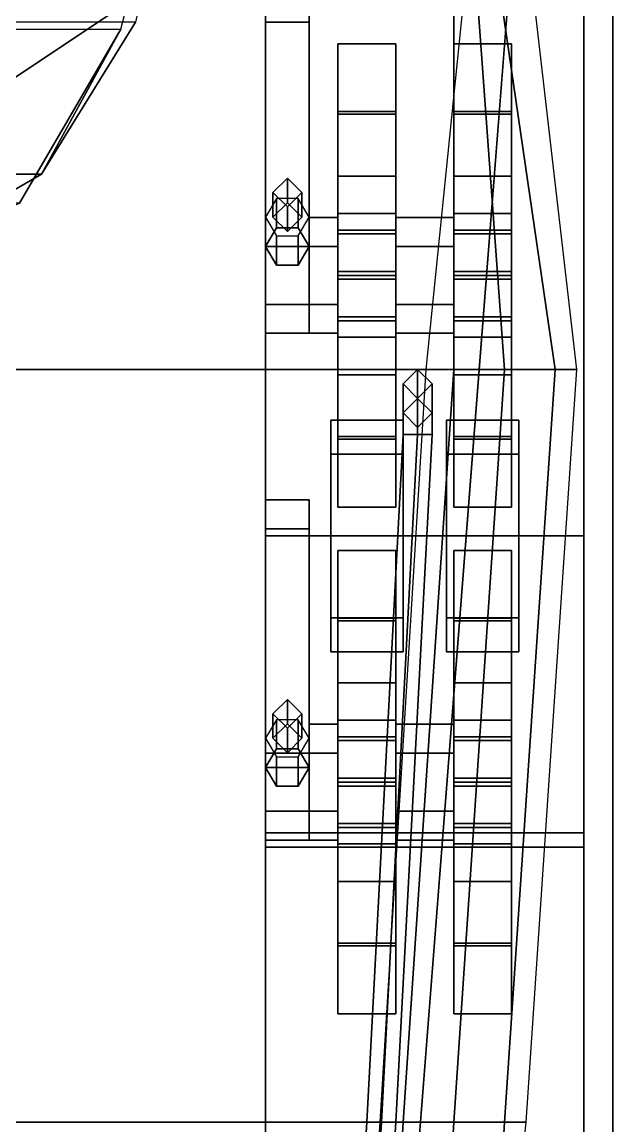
# Model space of a CAD drawing. Header units: millimetres. Extents: x -1.4 to 1.2, y -3.9 to 13.4.
# Drawn here: x 0.403 to 1.22, y -2.175 to -0.65 of the extents above; entities that cross this region are included whole.
import ezdxf

# ---------------------------------------------------------------- set-up
doc = ezdxf.new("R2010")
doc.units = ezdxf.units.MM
doc.header["$MEASUREMENT"] = 0
for name, color, linetype in [('crane_turret', 2, 'Continuous'), ('fenders', 6, 'Continuous'), ('torsions', 5, 'Continuous'), ('tracks', 3, 'Continuous'), ('turret', 2, 'Continuous'), ('wheels', 2, 'Continuous')]:
    doc.layers.add(name, color=color, linetype=linetype)

msp = doc.modelspace()

# ---------------------------------------------------------------- linework, layer by layer
for points in [[(-0.74, 2.76, 0.59), (-0.74, -2.51, 0.67), (0.74, -2.51, 0.67), (0.74, 2.76, 0.59)], [(-0.74, -2.51, 0.67), (-0.74, 2.76, 0.59), (0.74, 2.76, 0.59), (0.74, -2.51, 0.67)], [(0.74, -2.51, 0.67), (0.74, -2.38, 0.39), (0.74, 2.39, 0.39), (0.74, 2.76, 0.59)], [(0.74, -2.51, 0.67), (0.74, 2.76, 0.59), (0.74, 1.65, 1.35), (0.74, 0.34, 1.27)], [(0.74, 2.39, 0.39), (0.74, -2.38, 0.39), (-0.74, -2.38, 0.39), (-0.74, 2.39, 0.39)], [(0.74, -2.97, 0.96), (0.74, -2.51, 0.67), (0.74, 0.34, 1.27), (0.74, -2.86, 1.08)], [(-1, -0.17, 1.67), (-1, -1.13, 1.67), (1, -1.13, 1.67), (1, -0.17, 1.67)], [(1.0589, -0.17, 1.44), (0.9612, -1.13, 1.38), (1.0352, -1.13, 1.1827), (1.1102, -0.17, 1.2397)], [(1, -0.17, 1.67), (1.14, -1.13, 1.52), (1.17, -1.13, 1.38), (1.0589, -0.17, 1.44)], [(1, -0.17, 1.67), (1.07, -1.13, 1.59), (1.14, -1.13, 1.52), (1, -0.17, 1.67)], [(1, -0.17, 1.67), (1, -1.13, 1.67), (1.07, -1.13, 1.59), (1, -0.17, 1.67)], [(-1, -1.13, 1.67), (0, -1.13, 1.72), (0, -1.13, 1.72), (1, -1.13, 1.67)], [(0, -1.13, 1.72), (0, -2.17, 1.56), (0.93, -2.17, 1.44), (1, -1.13, 1.67)], [(0.9613, -1.13, 1.3797), (0.898, -2.17, 1.27), (0.9539, -2.17, 1.121), (1.0352, -1.13, 1.1827)], [(1, -1.13, 1.67), (0.93, -2.17, 1.44), (1, -2.17, 1.42), (1.07, -1.13, 1.59)], [(0.95, -1.13, 1.66), (0.93, -1.15, 1.66), (0.93, -1.19, 1.74), (0.95, -1.17, 1.76)], [(0.97, -1.15, 1.66), (0.95, -1.13, 1.66), (0.95, -1.17, 1.76), (0.97, -1.19, 1.74)], [(1.07, -1.13, 1.59), (1, -2.17, 1.42), (1.07, -2.17, 1.35), (1.14, -1.13, 1.52)], [(1.14, -1.13, 1.52), (1.07, -2.17, 1.35), (1.1, -2.17, 1.27), (1.17, -1.13, 1.38)], [(0.93, -1.15, 1.66), (0.95, -1.17, 1.66), (0.95, -1.21, 1.72), (0.93, -1.19, 1.74)], [(0.95, -1.17, 1.66), (0.97, -1.15, 1.66), (0.97, -1.19, 1.74), (0.95, -1.21, 1.72)], [(0.95, -1.17, 1.76), (0.93, -1.19, 1.74), (0.93, -1.22, 1.74), (0.95, -1.22, 1.76)], [(0.97, -1.19, 1.74), (0.95, -1.17, 1.76), (0.95, -1.22, 1.76), (0.97, -1.22, 1.74)], [(0.93, -1.19, 1.74), (0.95, -1.21, 1.72), (0.95, -1.22, 1.72), (0.93, -1.22, 1.74)], [(0.95, -1.21, 1.72), (0.97, -1.19, 1.74), (0.97, -1.22, 1.74), (0.95, -1.22, 1.72)], [(0.95, -1.22, 1.76), (0.93, -1.22, 1.74), (0.88, -2.17, 1.6), (0.9, -2.17, 1.62)], [(0.93, -1.22, 1.74), (0.95, -1.22, 1.72), (0.9, -2.17, 1.58), (0.88, -2.17, 1.6)], [(0.97, -1.22, 1.74), (0.95, -1.22, 1.76), (0.9, -2.17, 1.62), (0.92, -2.17, 1.6)], [(0.95, -1.22, 1.72), (0.97, -1.22, 1.74), (0.92, -2.17, 1.6), (0.9, -2.17, 1.58)], [(0, -2.17, 1.56), (0, -2.86, 1.37), (0.89, -2.86, 1.31), (0.93, -2.17, 1.44)], [(0.9, -2.17, 1.62), (0.88, -2.17, 1.6), (0.84, -2.79, 1.43), (0.86, -2.81, 1.44)], [(0.88, -2.17, 1.6), (0.9, -2.17, 1.58), (0.86, -2.77, 1.42), (0.84, -2.79, 1.43)], [(0.898, -2.17, 1.27), (0.8512, -2.86, 1.21), (0.9, -2.86, 1.08), (0.9539, -2.17, 1.121)], [(0.92, -2.17, 1.6), (0.9, -2.17, 1.62), (0.86, -2.81, 1.44), (0.88, -2.79, 1.43)], [(0.9, -2.17, 1.58), (0.92, -2.17, 1.6), (0.88, -2.79, 1.43), (0.86, -2.77, 1.42)], [(0.93, -2.17, 1.44), (0.89, -2.86, 1.31), (0.96, -2.86, 1.29), (1, -2.17, 1.42)], [(1, -2.17, 1.42), (0.96, -2.86, 1.29), (1.03, -2.86, 1.22), (1.07, -2.17, 1.35)], [(1.07, -2.17, 1.35), (1.03, -2.86, 1.22), (1.03, -2.86, 1.21), (1.1, -2.17, 1.27)]]:
    msp.add_3dface(points)
at = {"layer": 'crane_turret'}
for points in [[(0, -0.66, 1.67), (0.601, -0.411, 1.67), (0.601, -0.411, 1.77), (0, -0.66, 1.77)], [(0.3314, -0.6101, 2.34), (0.3827, -0.7339, 2.29), (0.7071, -0.5171, 2.29), (0.6124, -0.4224, 2.34)], [(0.3827, -0.7339, 1.86), (0.7071, -0.5171, 1.77), (0.7071, -0.5171, 2.29), (0.3827, -0.7339, 2.19)], [(0.3827, -0.7339, 1.77), (0.7071, -0.5171, 1.77), (0.7071, -0.5171, 1.77), (0.3827, -0.7339, 1.86)], [(0.3827, -0.7339, 2.19), (0.7071, -0.5171, 2.29), (0.7071, -0.5171, 2.29), (0.3827, -0.7339, 2.29)]]:
    msp.add_3dface(points, dxfattribs=at)
at = {"layer": 'fenders'}
for points in [[(1.15, 0.34, 1.27), (0.9, -2.86, 1.08), (1.22, -2.86, 1.08), (1.22, 0.34, 1.27)], [(1.22, 0.34, 1.27), (1.22, -2.86, 1.08), (1.22, -2.86, 1.05), (1.22, 0.34, 1.24)]]:
    msp.add_3dface(points, dxfattribs=at)
at = {"layer": 'torsions'}
for points in [[(0.8, -0.61, 0.41), (0.8, -0.65, 0.39), (0.74, -0.65, 0.39), (0.74, -0.61, 0.41)], [(0.74, -0.61, 0.46), (0.74, -0.65, 0.48), (0.8, -0.65, 0.48), (0.8, -0.61, 0.46)], [(0.8, -0.65, 0.48), (0.8, -0.65, 0.39), (0.8, -0.61, 0.41), (0.8, -0.61, 0.46)], [(0.74, -0.65, 0.48), (0.74, -1.04, 0.42), (0.8, -1.04, 0.42), (0.8, -0.65, 0.48)], [(0.74, -1.08, 0.35), (0.74, -1.08, 0.35), (0.74, -1.0571, 0.39), (0.74, -0.65, 0.39)], [(0.74, -0.96, 0.28), (0.74, -1.04, 0.28), (0.74, -1.08, 0.35), (0.74, -0.65, 0.39)], [(0.8, -0.65, 0.39), (0.8, -0.96, 0.28), (0.74, -0.96, 0.28), (0.74, -0.65, 0.39)], [(0.8, -1.04, 0.42), (0.8, -0.96, 0.28), (0.8, -0.65, 0.39), (0.8, -0.65, 0.48)], [(0.77, -0.8658, 0.4075), (0.75, -0.8856, 0.4049), (0.75, -0.9195, 0.6627), (0.77, -0.8997, 0.6653)], [(0.79, -0.8856, 0.4049), (0.77, -0.8658, 0.4075), (0.77, -0.8997, 0.6653), (0.79, -0.9195, 0.6627)], [(0.755, -0.8938, 0.666), (0.74, -0.9195, 0.6627), (0.74, -0.96, 0.97), (0.755, -0.9342, 0.9734)], [(0.75, -0.8856, 0.4049), (0.77, -0.9054, 0.4023), (0.77, -0.9394, 0.66), (0.75, -0.9195, 0.6627)], [(0.785, -0.8938, 0.666), (0.755, -0.8938, 0.666), (0.755, -0.9342, 0.9734), (0.785, -0.9342, 0.9734)], [(0.77, -0.9054, 0.4023), (0.79, -0.8856, 0.4049), (0.79, -0.9195, 0.6627), (0.77, -0.9394, 0.66)], [(0.8, -0.9195, 0.6627), (0.785, -0.8938, 0.666), (0.785, -0.9342, 0.9734), (0.8, -0.96, 0.97)], [(0.74, -0.9195, 0.6627), (0.755, -0.9453, 0.6593), (0.755, -0.9858, 0.9666), (0.74, -0.96, 0.97)], [(0.785, -0.9453, 0.6593), (0.8, -0.9195, 0.6627), (0.8, -0.96, 0.97), (0.785, -0.9858, 0.9666)], [(0.785, -0.9342, 0.9734), (0.755, -0.9342, 0.9734), (0.74, -0.96, 0.97), (0.8, -0.96, 0.97)], [(0.755, -0.9453, 0.6593), (0.785, -0.9453, 0.6593), (0.785, -0.9858, 0.9666), (0.755, -0.9858, 0.9666)], [(0.8, -0.96, 0.28), (0.8, -1.04, 0.28), (0.74, -1.04, 0.28), (0.74, -0.96, 0.28)], [(0.8, -0.96, 0.97), (0.74, -0.96, 0.97), (0.755, -0.9858, 0.9666), (0.785, -0.9858, 0.9666)], [(0.8, -1.08, 0.35), (0.8, -1.04, 0.28), (0.8, -0.96, 0.28), (0.8, -1.04, 0.42)], [(0.74, -1.04, 0.42), (0.74, -1.08, 0.35), (0.8, -1.08, 0.35), (0.8, -1.04, 0.42)], [(0.74, -1.08, 0.35), (0.74, -1.04, 0.28), (0.8, -1.04, 0.28), (0.8, -1.08, 0.35)], [(0.74, -1.31, 0.46), (0.74, -1.35, 0.48), (0.8, -1.35, 0.48), (0.8, -1.31, 0.46)], [(0.8, -1.31, 0.41), (0.8, -1.35, 0.39), (0.74, -1.35, 0.39), (0.74, -1.31, 0.41)], [(0.8, -1.31, 0.46), (0.8, -1.31, 0.41), (0.74, -1.31, 0.41), (0.74, -1.31, 0.46)], [(0.8, -1.35, 0.48), (0.8, -1.35, 0.39), (0.8, -1.31, 0.41), (0.8, -1.31, 0.46)], [(0.8, -1.35, 0.39), (0.8, -1.66, 0.28), (0.74, -1.66, 0.28), (0.74, -1.35, 0.39)], [(0.74, -1.35, 0.48), (0.74, -1.74, 0.42), (0.8, -1.74, 0.42), (0.8, -1.35, 0.48)], [(0.74, -1.66, 0.28), (0.74, -1.74, 0.28), (0.74, -1.78, 0.35), (0.74, -1.35, 0.39)], [(0.74, -1.78, 0.35), (0.74, -1.78, 0.35), (0.74, -1.7571, 0.39), (0.74, -1.35, 0.39)], [(0.8, -1.74, 0.42), (0.8, -1.66, 0.28), (0.8, -1.35, 0.39), (0.8, -1.35, 0.48)], [(0.77, -1.5858, 0.4075), (0.75, -1.6056, 0.4049), (0.75, -1.6395, 0.6627), (0.77, -1.6197, 0.6653)], [(0.79, -1.6056, 0.4049), (0.77, -1.5858, 0.4075), (0.77, -1.6197, 0.6653), (0.79, -1.6395, 0.6627)], [(0.755, -1.6138, 0.666), (0.74, -1.6395, 0.6627), (0.74, -1.68, 0.97), (0.755, -1.6542, 0.9734)], [(0.75, -1.6056, 0.4049), (0.77, -1.6254, 0.4023), (0.77, -1.6594, 0.66), (0.75, -1.6395, 0.6627)], [(0.785, -1.6138, 0.666), (0.755, -1.6138, 0.666), (0.755, -1.6542, 0.9734), (0.785, -1.6542, 0.9734)], [(0.77, -1.6254, 0.4023), (0.79, -1.6056, 0.4049), (0.79, -1.6395, 0.6627), (0.77, -1.6594, 0.66)], [(0.8, -1.6395, 0.6627), (0.785, -1.6138, 0.666), (0.785, -1.6542, 0.9734), (0.8, -1.68, 0.97)], [(0.74, -1.6395, 0.6627), (0.755, -1.6653, 0.6593), (0.755, -1.7058, 0.9666), (0.74, -1.68, 0.97)], [(0.785, -1.6653, 0.6593), (0.8, -1.6395, 0.6627), (0.8, -1.68, 0.97), (0.785, -1.7058, 0.9666)], [(0.785, -1.6542, 0.9734), (0.755, -1.6542, 0.9734), (0.74, -1.68, 0.97), (0.8, -1.68, 0.97)], [(0.8, -1.66, 0.28), (0.8, -1.74, 0.28), (0.74, -1.74, 0.28), (0.74, -1.66, 0.28)], [(0.8, -1.78, 0.35), (0.8, -1.74, 0.28), (0.8, -1.66, 0.28), (0.8, -1.74, 0.42)], [(0.755, -1.6653, 0.6593), (0.785, -1.6653, 0.6593), (0.785, -1.7058, 0.9666), (0.755, -1.7058, 0.9666)], [(0.8, -1.68, 0.97), (0.74, -1.68, 0.97), (0.755, -1.7058, 0.9666), (0.785, -1.7058, 0.9666)], [(0.74, -1.74, 0.42), (0.74, -1.78, 0.35), (0.8, -1.78, 0.35), (0.8, -1.74, 0.42)], [(0.74, -1.78, 0.35), (0.74, -1.74, 0.28), (0.8, -1.74, 0.28), (0.8, -1.78, 0.35)]]:
    msp.add_3dface(points, dxfattribs=at)
at = {"layer": 'tracks'}
for points in [[(0.74, 1.77, -0.01), (0.74, -1.79, -0.01), (0.74, -1.77, 0.03), (0.74, 1.76, 0.03)], [(1.18, 1.77, -0.01), (1.18, -1.79, -0.01), (0.74, -1.79, -0.01), (0.74, 1.77, -0.01)], [(1.18, -1.77, 0.03), (1.18, -1.79, -0.01), (1.18, 1.77, -0.01), (1.18, 1.76, 0.03)], [(0.74, 1.76, 0.03), (0.74, -1.77, 0.03), (1.18, -1.77, 0.03), (1.18, 1.76, 0.03)], [(0.74, -1.36, 1.11), (0.74, 0.04, 1.18), (0.74, 0.04, 1.14), (0.74, -1.36, 1.07)], [(1.18, -1.36, 1.11), (1.18, 0.04, 1.18), (0.74, 0.04, 1.18), (0.74, -1.36, 1.11)], [(0.74, -1.36, 1.07), (0.74, 0.04, 1.14), (1.18, 0.04, 1.14), (1.18, -1.36, 1.07)], [(1.18, 0.04, 1.14), (1.18, 0.04, 1.18), (1.18, -1.36, 1.11), (1.18, -1.36, 1.07)], [(0.74, -2.57, 0.96), (0.74, -1.36, 1.07), (1.18, -1.36, 1.07), (1.18, -2.57, 0.96)], [(0.74, -2.58, 1), (0.74, -1.36, 1.11), (0.74, -1.36, 1.07), (0.74, -2.57, 0.96)], [(1.18, -2.58, 1), (1.18, -1.36, 1.11), (0.74, -1.36, 1.11), (0.74, -2.58, 1)], [(1.18, -1.36, 1.07), (1.18, -1.36, 1.11), (1.18, -2.58, 1), (1.18, -2.57, 0.96)], [(0.74, -1.77, 0.03), (0.74, -2.67, 0.34), (1.18, -2.67, 0.34), (1.18, -1.77, 0.03)], [(0.74, -1.79, -0.01), (0.74, -2.67, 0.3), (0.74, -2.67, 0.34), (0.74, -1.77, 0.03)], [(1.18, -2.67, 0.34), (1.18, -2.67, 0.3), (1.18, -1.79, -0.01), (1.18, -1.77, 0.03)], [(1.18, -1.79, -0.01), (1.18, -2.67, 0.3), (0.74, -2.67, 0.3), (0.74, -1.79, -0.01)]]:
    msp.add_3dface(points, dxfattribs=at)
at = {"layer": 'turret'}
for points in [[(0.43, -0.86, 2.24), (0.54, -0.66, 1.72), (0.663, -0.19, 1.72), (0.56, -0.65, 2.33)], [(0, -0.66, 1.67), (0.425, -0.5461, 1.67), (0.425, -0.5461, 1.72), (0, -0.66, 1.72)], [(-0.56, -0.65, 2.33), (-0.43, -0.86, 2.24), (0.43, -0.86, 2.24), (0.56, -0.65, 2.33)], [(-0.4, -0.9, 1.75), (-0.54, -0.66, 1.72), (0.54, -0.66, 1.72), (0.4, -0.9, 1.75)], [(0.4, -0.9, 1.75), (0.54, -0.66, 1.72), (0.43, -0.86, 2.24), (0.24, -0.97, 2.06)], [(-0.43, -0.86, 2.24), (-0.24, -0.97, 2.06), (0.24, -0.97, 2.06), (0.43, -0.86, 2.24)]]:
    msp.add_3dface(points, dxfattribs=at)
at = {"layer": 'wheels'}
for points in [[(0.84, -0.7737, 0.1237), (0.84, -0.68, 0.35), (0.92, -0.68, 0.35), (0.92, -0.7737, 0.1237)], [(0.84, -0.8627, 0.1722), (0.84, -0.7773, 0.32), (0.84, -0.68, 0.35), (0.84, -0.7737, 0.1237)], [(0.84, -0.68, 0.35), (0.84, -0.7737, 0.5763), (0.92, -0.7737, 0.5763), (0.92, -0.68, 0.35)], [(0.84, -0.7773, 0.38), (0.84, -0.8627, 0.5278), (0.84, -0.7737, 0.5763), (0.84, -0.68, 0.35)], [(0.84, -0.7773, 0.32), (0.84, -0.7773, 0.38), (0.84, -0.68, 0.35)], [(0.92, -0.7773, 0.32), (0.92, -0.8627, 0.1722), (0.92, -0.7737, 0.1237), (0.92, -0.68, 0.35)], [(0.92, -0.7773, 0.38), (0.92, -0.7773, 0.32), (0.92, -0.68, 0.35), (0.92, -0.7737, 0.5763)], [(1, -0.8627, 0.1722), (1, -0.7773, 0.32), (1, -0.68, 0.35), (1, -0.7737, 0.1237)], [(1.08, -0.68, 0.35), (1.08, -0.7737, 0.1237), (1, -0.7737, 0.1237), (1, -0.68, 0.35)], [(1, -0.7773, 0.38), (1, -0.8627, 0.5278), (1, -0.7737, 0.5763), (1, -0.68, 0.35)], [(1.08, -0.7737, 0.5763), (1.08, -0.68, 0.35), (1, -0.68, 0.35), (1, -0.7737, 0.5763)], [(1, -0.7773, 0.32), (1, -0.7773, 0.38), (1, -0.68, 0.35)], [(1.08, -0.7773, 0.32), (1.08, -0.8627, 0.1722), (1.08, -0.7737, 0.1237), (1.08, -0.68, 0.35)], [(1.08, -0.7773, 0.38), (1.08, -0.7773, 0.32), (1.08, -0.68, 0.35), (1.08, -0.7737, 0.5763)], [(0.84, -0.9146, 0.1422), (0.84, -0.8627, 0.1722), (0.84, -0.7737, 0.1237), (0.84, -1, 0.03)], [(0.84, -1, 0.03), (0.84, -0.7737, 0.1237), (0.92, -0.7737, 0.1237), (0.92, -1, 0.03)], [(0.84, -0.7737, 0.5763), (0.84, -1, 0.67), (0.92, -1, 0.67), (0.92, -0.7737, 0.5763)], [(0.84, -0.8627, 0.5278), (0.84, -0.9146, 0.5578), (0.84, -1, 0.67), (0.84, -0.7737, 0.5763)], [(0.84, -0.8627, 0.5278), (0.84, -0.7773, 0.38), (0.92, -0.7773, 0.38), (0.92, -0.8627, 0.5278)], [(0.84, -0.7773, 0.32), (0.84, -0.8627, 0.1722), (0.92, -0.8627, 0.1722), (0.92, -0.7773, 0.32)], [(0.84, -0.9373, 0.38), (0.84, -0.7773, 0.38), (0.92, -0.7773, 0.38), (0.92, -0.9373, 0.38)], [(0.84, -0.7773, 0.32), (0.84, -0.9373, 0.32), (0.92, -0.9373, 0.32), (0.92, -0.7773, 0.32)], [(0.84, -0.7773, 0.38), (0.84, -0.9373, 0.38), (0.84, -0.9373, 0.32), (0.84, -0.7773, 0.32)], [(0.92, -0.8627, 0.1722), (0.92, -0.9146, 0.1422), (0.92, -1, 0.03), (0.92, -0.7737, 0.1237)], [(0.92, -0.8627, 0.5278), (0.92, -0.7773, 0.38), (0.92, -0.7737, 0.5763)], [(0.92, -0.9146, 0.5578), (0.92, -0.8627, 0.5278), (0.92, -0.7737, 0.5763), (0.92, -1, 0.67)], [(0.92, -0.9373, 0.38), (0.92, -0.7773, 0.38), (0.92, -0.7773, 0.32), (0.92, -0.9373, 0.32)], [(1, -0.9146, 0.1422), (1, -0.8627, 0.1722), (1, -0.7737, 0.1237), (1, -1, 0.03)], [(1.08, -0.7737, 0.1237), (1.08, -1, 0.03), (1, -1, 0.03), (1, -0.7737, 0.1237)], [(1, -0.8627, 0.5278), (1, -0.9146, 0.5578), (1, -1, 0.67), (1, -0.7737, 0.5763)], [(1.08, -1, 0.67), (1.08, -0.7737, 0.5763), (1, -0.7737, 0.5763), (1, -1, 0.67)], [(1.08, -0.7773, 0.38), (1.08, -0.8627, 0.5278), (1, -0.8627, 0.5278), (1, -0.7773, 0.38)], [(1.08, -0.8627, 0.1722), (1.08, -0.7773, 0.32), (1, -0.7773, 0.32), (1, -0.8627, 0.1722)], [(1, -0.9373, 0.32), (1, -0.7773, 0.32), (1, -0.7773, 0.38), (1, -0.9373, 0.38)], [(1.08, -0.9373, 0.32), (1.08, -0.7773, 0.32), (1, -0.7773, 0.32), (1, -0.9373, 0.32)], [(1.08, -0.7773, 0.38), (1.08, -0.9373, 0.38), (1, -0.9373, 0.38), (1, -0.7773, 0.38)], [(1.08, -0.8627, 0.1722), (1.08, -0.9146, 0.1422), (1.08, -1, 0.03), (1.08, -0.7737, 0.1237)], [(1.08, -0.8627, 0.5278), (1.08, -0.7773, 0.38), (1.08, -0.7737, 0.5763)], [(1.08, -0.9146, 0.5578), (1.08, -0.8627, 0.5278), (1.08, -0.7737, 0.5763), (1.08, -1, 0.67)], [(1.08, -0.7773, 0.32), (1.08, -0.9373, 0.32), (1.08, -0.9373, 0.38), (1.08, -0.7773, 0.38)], [(0.84, -0.8627, 0.1722), (0.84, -0.9427, 0.3107), (0.84, -0.9946, 0.2807), (0.84, -0.9146, 0.1422)], [(0.84, -0.9146, 0.5578), (0.84, -0.9946, 0.4193), (0.84, -0.9427, 0.3893), (0.84, -0.8627, 0.5278)], [(0.84, -0.8627, 0.5278), (0.84, -0.9427, 0.3893), (0.92, -0.9427, 0.3893), (0.92, -0.8627, 0.5278)], [(0.84, -0.9427, 0.3107), (0.84, -0.8627, 0.1722), (0.92, -0.8627, 0.1722), (0.92, -0.9427, 0.3107)], [(0.92, -0.9427, 0.3107), (0.92, -0.8627, 0.1722), (0.92, -0.9146, 0.1422), (0.92, -0.9946, 0.2807)], [(0.92, -0.9946, 0.4193), (0.92, -0.9146, 0.5578), (0.92, -0.8627, 0.5278), (0.92, -0.9427, 0.3893)], [(1, -0.9946, 0.2807), (1, -0.9146, 0.1422), (1, -0.8627, 0.1722), (1, -0.9427, 0.3107)], [(1.08, -0.9427, 0.3893), (1.08, -0.8627, 0.5278), (1, -0.8627, 0.5278), (1, -0.9427, 0.3893)], [(1, -0.9427, 0.3893), (1, -0.8627, 0.5278), (1, -0.9146, 0.5578), (1, -0.9946, 0.4193)], [(1.08, -0.8627, 0.1722), (1.08, -0.9427, 0.3107), (1, -0.9427, 0.3107), (1, -0.8627, 0.1722)], [(1.08, -0.9146, 0.1422), (1.08, -0.9946, 0.2807), (1.08, -0.9427, 0.3107), (1.08, -0.8627, 0.1722)], [(1.08, -0.8627, 0.5278), (1.08, -0.9427, 0.3893), (1.08, -0.9946, 0.4193), (1.08, -0.9146, 0.5578)], [(0.84, -0.9146, 0.1422), (0.84, -0.9946, 0.2807), (0.92, -0.9946, 0.2807), (0.92, -0.9146, 0.1422)], [(0.84, -0.9146, 0.1422), (0.84, -1.0854, 0.1422), (0.92, -1.0854, 0.1422), (0.92, -0.9146, 0.1422)], [(0.84, -1.0854, 0.1422), (0.84, -0.9146, 0.1422), (0.84, -0.9146, 0.1422), (0.84, -1, 0.03)], [(0.84, -0.9946, 0.4193), (0.84, -0.9146, 0.5578), (0.92, -0.9146, 0.5578), (0.92, -0.9946, 0.4193)], [(0.84, -1.0854, 0.5578), (0.84, -0.9146, 0.5578), (0.92, -0.9146, 0.5578), (0.92, -1.0854, 0.5578)], [(0.84, -0.9146, 0.5578), (0.84, -1.0854, 0.5578), (0.84, -1, 0.67)], [(0.92, -0.9146, 0.1422), (0.92, -1.0854, 0.1422), (0.92, -1.0854, 0.1422), (0.92, -1, 0.03)], [(0.92, -1.0854, 0.5578), (0.92, -0.9146, 0.5578), (0.92, -1, 0.67)], [(1.08, -0.9946, 0.2807), (1.08, -0.9146, 0.1422), (1, -0.9146, 0.1422), (1, -0.9946, 0.2807)], [(1, -1.0854, 0.1422), (1, -0.9146, 0.1422), (1, -0.9146, 0.1422), (1, -1, 0.03)], [(1.08, -1.0854, 0.1422), (1.08, -0.9146, 0.1422), (1, -0.9146, 0.1422), (1, -1.0854, 0.1422)], [(1.08, -0.9146, 0.5578), (1.08, -0.9946, 0.4193), (1, -0.9946, 0.4193), (1, -0.9146, 0.5578)], [(1, -0.9146, 0.5578), (1, -1.0854, 0.5578), (1, -1, 0.67)], [(1.08, -0.9146, 0.5578), (1.08, -1.0854, 0.5578), (1, -1.0854, 0.5578), (1, -0.9146, 0.5578)], [(1.08, -0.9146, 0.1422), (1.08, -1.0854, 0.1422), (1.08, -1.0854, 0.1422), (1.08, -1, 0.03)], [(1.08, -1.0854, 0.5578), (1.08, -0.9146, 0.5578), (1.08, -1, 0.67)], [(0.84, -0.96, 0.4193), (0.84, -0.92, 0.35), (0.8, -0.92, 0.35), (0.8, -0.96, 0.4193)], [(0.84, -0.92, 0.35), (0.84, -0.96, 0.2807), (0.8, -0.96, 0.2807), (0.8, -0.92, 0.35)], [(1, -0.92, 0.35), (1, -0.96, 0.2807), (0.92, -0.96, 0.2807), (0.92, -0.92, 0.35)], [(1, -0.96, 0.4193), (1, -0.92, 0.35), (0.92, -0.92, 0.35), (0.92, -0.96, 0.4193)], [(0.84, -0.9373, 0.32), (0.84, -0.9427, 0.3107), (0.92, -0.9427, 0.3107), (0.92, -0.9373, 0.32)], [(0.84, -0.9427, 0.3893), (0.84, -0.9373, 0.38), (0.92, -0.9373, 0.38), (0.92, -0.9427, 0.3893)], [(0.84, -1.0627, 0.32), (0.84, -1.0573, 0.3107), (0.84, -0.9373, 0.38), (0.84, -0.9427, 0.3893)], [(0.84, -1.0573, 0.3107), (0.84, -1.0054, 0.2807), (0.84, -0.9373, 0.32), (0.84, -0.9373, 0.38)], [(0.84, -1.0054, 0.2807), (0.84, -0.9946, 0.2807), (0.84, -0.9427, 0.3107), (0.84, -0.9373, 0.32)], [(0.84, -1.0627, 0.38), (0.84, -1.0627, 0.32), (0.84, -0.9427, 0.3893), (0.84, -0.9946, 0.4193)], [(1.08, -0.9427, 0.3107), (1.08, -0.9373, 0.32), (1, -0.9373, 0.32), (1, -0.9427, 0.3107)], [(1.08, -0.9373, 0.38), (1.08, -0.9427, 0.3893), (1, -0.9427, 0.3893), (1, -0.9373, 0.38)], [(1.08, -0.9373, 0.32), (1.08, -0.9427, 0.3107), (1.08, -1.0627, 0.38), (1.08, -1.0573, 0.3893)], [(1.08, -0.9373, 0.38), (1.08, -0.9373, 0.32), (1.08, -1.0573, 0.3893), (1.08, -1.0054, 0.4193)], [(1.08, -0.9427, 0.3893), (1.08, -0.9373, 0.38), (1.08, -1.0054, 0.4193), (1.08, -0.9946, 0.4193)], [(1.08, -0.9427, 0.3107), (1.08, -0.9946, 0.2807), (1.08, -1.0627, 0.32), (1.08, -1.0627, 0.38)], [(0.84, -1.04, 0.4193), (0.84, -0.96, 0.4193), (0.8, -0.96, 0.4193), (0.8, -1.04, 0.4193)], [(0.84, -0.96, 0.2807), (0.84, -1.04, 0.2807), (0.8, -1.04, 0.2807), (0.8, -0.96, 0.2807)], [(1, -0.96, 0.2807), (1, -1.04, 0.2807), (0.92, -1.04, 0.2807), (0.92, -0.96, 0.2807)], [(1, -1.04, 0.4193), (1, -0.96, 0.4193), (0.92, -0.96, 0.4193), (0.92, -1.04, 0.4193)], [(0.84, -0.9946, 0.2807), (0.84, -1.0054, 0.2807), (0.92, -1.0054, 0.2807), (0.92, -0.9946, 0.2807)], [(0.84, -1.0054, 0.4193), (0.84, -0.9946, 0.4193), (0.92, -0.9946, 0.4193), (0.92, -1.0054, 0.4193)], [(0.84, -1.0573, 0.3893), (0.84, -1.0627, 0.38), (0.84, -0.9946, 0.4193), (0.84, -1.0054, 0.4193)], [(0.84, -1.1373, 0.1722), (0.84, -1.0854, 0.1422), (0.84, -1, 0.03), (0.84, -1.2263, 0.1237)], [(0.84, -1.2263, 0.1237), (0.84, -1, 0.03), (0.92, -1, 0.03), (0.92, -1.2263, 0.1237)], [(0.84, -1, 0.67), (0.84, -1.2263, 0.5763), (0.92, -1.2263, 0.5763), (0.92, -1, 0.67)], [(0.84, -1.0854, 0.5578), (0.84, -1.1373, 0.5278), (0.84, -1.2263, 0.5763), (0.84, -1, 0.67)], [(0.84, -1.0854, 0.1422), (0.84, -1.0054, 0.2807), (0.84, -1.0573, 0.3107), (0.84, -1.1373, 0.1722)], [(0.84, -1.0054, 0.2807), (0.84, -1.0854, 0.1422), (0.92, -1.0854, 0.1422), (0.92, -1.0054, 0.2807)], [(0.84, -1.1373, 0.5278), (0.84, -1.0573, 0.3893), (0.84, -1.0054, 0.4193), (0.84, -1.0854, 0.5578)], [(0.84, -1.0854, 0.5578), (0.84, -1.0054, 0.4193), (0.92, -1.0054, 0.4193), (0.92, -1.0854, 0.5578)], [(0.92, -1.0854, 0.1422), (0.92, -1.1373, 0.1722), (0.92, -1.2263, 0.1237), (0.92, -1, 0.03)], [(0.92, -1.1373, 0.5278), (0.92, -1.0854, 0.5578), (0.92, -1, 0.67), (0.92, -1.2263, 0.5763)], [(0.92, -1.0054, 0.2807), (0.92, -1.0854, 0.1422), (0.92, -1.1373, 0.1722), (0.92, -1.0573, 0.3107)], [(0.92, -1.0573, 0.3893), (0.92, -1.1373, 0.5278), (0.92, -1.0854, 0.5578), (0.92, -1.0054, 0.4193)], [(1.08, -0.9946, 0.4193), (1.08, -1.0054, 0.4193), (1, -1.0054, 0.4193), (1, -0.9946, 0.4193)], [(1.08, -1.0054, 0.2807), (1.08, -0.9946, 0.2807), (1, -0.9946, 0.2807), (1, -1.0054, 0.2807)], [(1, -1.1373, 0.1722), (1, -1.0854, 0.1422), (1, -1, 0.03), (1, -1.2263, 0.1237)], [(1.08, -1, 0.03), (1.08, -1.2263, 0.1237), (1, -1.2263, 0.1237), (1, -1, 0.03)], [(1, -1.0854, 0.5578), (1, -1.1373, 0.5278), (1, -1.2263, 0.5763), (1, -1, 0.67)], [(1.08, -1.2263, 0.5763), (1.08, -1, 0.67), (1, -1, 0.67), (1, -1.2263, 0.5763)], [(1.08, -1.0854, 0.1422), (1.08, -1.0054, 0.2807), (1, -1.0054, 0.2807), (1, -1.0854, 0.1422)], [(1, -1.0573, 0.3107), (1, -1.1373, 0.1722), (1, -1.0854, 0.1422), (1, -1.0054, 0.2807)], [(1.08, -1.0054, 0.4193), (1.08, -1.0854, 0.5578), (1, -1.0854, 0.5578), (1, -1.0054, 0.4193)], [(1, -1.0054, 0.4193), (1, -1.0854, 0.5578), (1, -1.1373, 0.5278), (1, -1.0573, 0.3893)], [(1.08, -0.9946, 0.2807), (1.08, -1.0054, 0.2807), (1.08, -1.0573, 0.3107), (1.08, -1.0627, 0.32)], [(1.08, -1.0854, 0.1422), (1.08, -1.1373, 0.1722), (1.08, -1.2263, 0.1237), (1.08, -1, 0.03)], [(1.08, -1.1373, 0.5278), (1.08, -1.0854, 0.5578), (1.08, -1, 0.67), (1.08, -1.2263, 0.5763)], [(1.08, -1.1373, 0.1722), (1.08, -1.0573, 0.3107), (1.08, -1.0054, 0.2807), (1.08, -1.0854, 0.1422)], [(1.08, -1.0854, 0.5578), (1.08, -1.0054, 0.4193), (1.08, -1.0573, 0.3893), (1.08, -1.1373, 0.5278)], [(0.84, -1.08, 0.35), (0.84, -1.04, 0.4193), (0.8, -1.04, 0.4193), (0.8, -1.08, 0.35)], [(0.84, -1.04, 0.2807), (0.84, -1.08, 0.35), (0.8, -1.08, 0.35), (0.8, -1.04, 0.2807)], [(1, -1.04, 0.2807), (1, -1.08, 0.35), (0.92, -1.08, 0.35), (0.92, -1.04, 0.2807)], [(1, -1.08, 0.35), (1, -1.04, 0.4193), (0.92, -1.04, 0.4193), (0.92, -1.08, 0.35)], [(0.84, -1.0573, 0.3893), (0.84, -1.1373, 0.5278), (0.92, -1.1373, 0.5278), (0.92, -1.0573, 0.3893)], [(0.84, -1.1373, 0.1722), (0.84, -1.0573, 0.3107), (0.92, -1.0573, 0.3107), (0.92, -1.1373, 0.1722)], [(0.84, -1.0627, 0.38), (0.84, -1.0573, 0.3893), (0.92, -1.0573, 0.3893), (0.92, -1.0627, 0.38)], [(0.84, -1.0573, 0.3107), (0.84, -1.0627, 0.32), (0.92, -1.0627, 0.32), (0.92, -1.0573, 0.3107)], [(0.84, -1.2227, 0.38), (0.84, -1.0627, 0.38), (0.92, -1.0627, 0.38), (0.92, -1.2227, 0.38)], [(0.84, -1.0627, 0.32), (0.84, -1.2227, 0.32), (0.92, -1.2227, 0.32), (0.92, -1.0627, 0.32)], [(0.84, -1.2227, 0.32), (0.84, -1.0627, 0.32), (0.84, -1.0627, 0.38), (0.84, -1.2227, 0.38)], [(0.92, -1.0627, 0.32), (0.92, -1.2227, 0.32), (0.92, -1.2227, 0.38), (0.92, -1.0627, 0.38)], [(1.08, -1.1373, 0.5278), (1.08, -1.0573, 0.3893), (1, -1.0573, 0.3893), (1, -1.1373, 0.5278)], [(1.08, -1.0573, 0.3107), (1.08, -1.1373, 0.1722), (1, -1.1373, 0.1722), (1, -1.0573, 0.3107)], [(1.08, -1.0573, 0.3893), (1.08, -1.0627, 0.38), (1, -1.0627, 0.38), (1, -1.0573, 0.3893)], [(1.08, -1.0627, 0.32), (1.08, -1.0573, 0.3107), (1, -1.0573, 0.3107), (1, -1.0627, 0.32)], [(1.08, -1.2227, 0.32), (1.08, -1.0627, 0.32), (1, -1.0627, 0.32), (1, -1.2227, 0.32)], [(1.08, -1.0627, 0.38), (1.08, -1.2227, 0.38), (1, -1.2227, 0.38), (1, -1.0627, 0.38)], [(1, -1.0627, 0.38), (1, -1.2227, 0.38), (1, -1.2227, 0.32), (1, -1.0627, 0.32)], [(1.08, -1.2227, 0.38), (1.08, -1.0627, 0.38), (1.08, -1.0627, 0.32), (1.08, -1.2227, 0.32)], [(0.84, -1.2227, 0.32), (0.84, -1.1373, 0.1722), (0.84, -1.2263, 0.1237), (0.84, -1.32, 0.35)], [(0.84, -1.2227, 0.38), (0.84, -1.1373, 0.5278), (0.92, -1.1373, 0.5278), (0.92, -1.2227, 0.38)], [(0.84, -1.1373, 0.5278), (0.84, -1.2227, 0.38), (0.84, -1.2263, 0.5763)], [(0.84, -1.1373, 0.1722), (0.84, -1.2227, 0.32), (0.92, -1.2227, 0.32), (0.92, -1.1373, 0.1722)], [(0.92, -1.1373, 0.1722), (0.92, -1.2227, 0.32), (0.92, -1.32, 0.35), (0.92, -1.2263, 0.1237)], [(0.92, -1.2227, 0.38), (0.92, -1.1373, 0.5278), (0.92, -1.2263, 0.5763), (0.92, -1.32, 0.35)], [(1, -1.2227, 0.32), (1, -1.1373, 0.1722), (1, -1.2263, 0.1237), (1, -1.32, 0.35)], [(1, -1.1373, 0.5278), (1, -1.2227, 0.38), (1, -1.2263, 0.5763)], [(1.08, -1.1373, 0.5278), (1.08, -1.2227, 0.38), (1, -1.2227, 0.38), (1, -1.1373, 0.5278)], [(1.08, -1.2227, 0.32), (1.08, -1.1373, 0.1722), (1, -1.1373, 0.1722), (1, -1.2227, 0.32)], [(1.08, -1.1373, 0.1722), (1.08, -1.2227, 0.32), (1.08, -1.32, 0.35), (1.08, -1.2263, 0.1237)], [(1.08, -1.2227, 0.38), (1.08, -1.1373, 0.5278), (1.08, -1.2263, 0.5763), (1.08, -1.32, 0.35)], [(0.83, -1.2, 0.91), (0.83, -1.2469, 1.0231), (0.93, -1.2469, 1.0231), (0.93, -1.2, 0.91)], [(0.83, -1.2469, 0.7969), (0.83, -1.2, 0.91), (0.93, -1.2, 0.91), (0.93, -1.2469, 0.7969)], [(0.93, -1.4731, 0.7969), (0.93, -1.2, 0.91), (0.93, -1.2469, 1.0231), (0.93, -1.52, 0.91)], [(0.93, -1.36, 0.75), (0.93, -1.2469, 0.7969), (0.93, -1.2, 0.91), (0.93, -1.4731, 0.7969)], [(0.99, -1.2, 0.91), (0.99, -1.2469, 1.0231), (1.09, -1.2469, 1.0231), (1.09, -1.2, 0.91)], [(0.99, -1.2469, 0.7969), (0.99, -1.2, 0.91), (1.09, -1.2, 0.91), (1.09, -1.2469, 0.7969)], [(1.09, -1.4731, 0.7969), (1.09, -1.2, 0.91), (1.09, -1.2469, 1.0231), (1.09, -1.52, 0.91)], [(1.09, -1.36, 0.75), (1.09, -1.2469, 0.7969), (1.09, -1.2, 0.91), (1.09, -1.4731, 0.7969)], [(0.84, -1.2227, 0.38), (0.84, -1.2227, 0.32), (0.84, -1.32, 0.35), (0.84, -1.2263, 0.5763)], [(0.84, -1.32, 0.35), (0.84, -1.2263, 0.1237), (0.92, -1.2263, 0.1237), (0.92, -1.32, 0.35)], [(0.84, -1.2263, 0.5763), (0.84, -1.32, 0.35), (0.92, -1.32, 0.35), (0.92, -1.2263, 0.5763)], [(0.92, -1.2227, 0.32), (0.92, -1.2227, 0.38), (0.92, -1.32, 0.35)], [(1, -1.2227, 0.38), (1, -1.2227, 0.32), (1, -1.32, 0.35), (1, -1.2263, 0.5763)], [(1.08, -1.2263, 0.1237), (1.08, -1.32, 0.35), (1, -1.32, 0.35), (1, -1.2263, 0.1237)], [(1.08, -1.32, 0.35), (1.08, -1.2263, 0.5763), (1, -1.2263, 0.5763), (1, -1.32, 0.35)], [(1.08, -1.2227, 0.32), (1.08, -1.2227, 0.38), (1.08, -1.32, 0.35)], [(0.83, -1.36, 0.75), (0.83, -1.2469, 0.7969), (0.93, -1.2469, 0.7969), (0.93, -1.36, 0.75)], [(0.83, -1.2469, 1.0231), (0.83, -1.36, 1.07), (0.93, -1.36, 1.07), (0.93, -1.2469, 1.0231)], [(0.93, -1.52, 0.91), (0.93, -1.2469, 1.0231), (0.93, -1.36, 1.07), (0.93, -1.4731, 1.0231)], [(0.99, -1.36, 0.75), (0.99, -1.2469, 0.7969), (1.09, -1.2469, 0.7969), (1.09, -1.36, 0.75)], [(0.99, -1.2469, 1.0231), (0.99, -1.36, 1.07), (1.09, -1.36, 1.07), (1.09, -1.2469, 1.0231)], [(1.09, -1.52, 0.91), (1.09, -1.2469, 1.0231), (1.09, -1.36, 1.07), (1.09, -1.4731, 1.0231)], [(0.83, -1.4731, 0.7969), (0.83, -1.36, 0.75), (0.93, -1.36, 0.75), (0.93, -1.4731, 0.7969)], [(0.83, -1.36, 1.07), (0.83, -1.4731, 1.0231), (0.93, -1.4731, 1.0231), (0.93, -1.36, 1.07)], [(0.99, -1.4731, 0.7969), (0.99, -1.36, 0.75), (1.09, -1.36, 0.75), (1.09, -1.4731, 0.7969)], [(0.99, -1.36, 1.07), (0.99, -1.4731, 1.0231), (1.09, -1.4731, 1.0231), (1.09, -1.36, 1.07)], [(0.84, -1.4737, 0.1237), (0.84, -1.38, 0.35), (0.92, -1.38, 0.35), (0.92, -1.4737, 0.1237)], [(0.84, -1.5627, 0.1722), (0.84, -1.4773, 0.32), (0.84, -1.38, 0.35), (0.84, -1.4737, 0.1237)], [(0.84, -1.38, 0.35), (0.84, -1.4737, 0.5763), (0.92, -1.4737, 0.5763), (0.92, -1.38, 0.35)], [(0.84, -1.4773, 0.38), (0.84, -1.5627, 0.5278), (0.84, -1.4737, 0.5763), (0.84, -1.38, 0.35)], [(0.84, -1.4773, 0.32), (0.84, -1.4773, 0.38), (0.84, -1.38, 0.35)], [(0.92, -1.4773, 0.32), (0.92, -1.5627, 0.1722), (0.92, -1.4737, 0.1237), (0.92, -1.38, 0.35)], [(0.92, -1.4773, 0.38), (0.92, -1.4773, 0.32), (0.92, -1.38, 0.35), (0.92, -1.4737, 0.5763)], [(1, -1.5627, 0.1722), (1, -1.4773, 0.32), (1, -1.38, 0.35), (1, -1.4737, 0.1237)], [(1.08, -1.38, 0.35), (1.08, -1.4737, 0.1237), (1, -1.4737, 0.1237), (1, -1.38, 0.35)], [(1, -1.4773, 0.38), (1, -1.5627, 0.5278), (1, -1.4737, 0.5763), (1, -1.38, 0.35)], [(1.08, -1.4737, 0.5763), (1.08, -1.38, 0.35), (1, -1.38, 0.35), (1, -1.4737, 0.5763)], [(1, -1.4773, 0.32), (1, -1.4773, 0.38), (1, -1.38, 0.35)], [(1.08, -1.4773, 0.32), (1.08, -1.5627, 0.1722), (1.08, -1.4737, 0.1237), (1.08, -1.38, 0.35)], [(1.08, -1.4773, 0.38), (1.08, -1.4773, 0.32), (1.08, -1.38, 0.35), (1.08, -1.4737, 0.5763)], [(0.83, -1.4731, 1.0231), (0.83, -1.52, 0.91), (0.93, -1.52, 0.91), (0.93, -1.4731, 1.0231)], [(0.83, -1.52, 0.91), (0.83, -1.4731, 0.7969), (0.93, -1.4731, 0.7969), (0.93, -1.52, 0.91)], [(0.84, -1.4737, 0.5763), (0.84, -1.7, 0.67), (0.92, -1.7, 0.67), (0.92, -1.4737, 0.5763)], [(0.84, -1.5627, 0.5278), (0.84, -1.6146, 0.5578), (0.84, -1.7, 0.67), (0.84, -1.4737, 0.5763)], [(0.84, -1.7, 0.03), (0.84, -1.4737, 0.1237), (0.92, -1.4737, 0.1237), (0.92, -1.7, 0.03)], [(0.84, -1.6146, 0.1422), (0.84, -1.5627, 0.1722), (0.84, -1.4737, 0.1237), (0.84, -1.7, 0.03)], [(0.84, -1.6373, 0.38), (0.84, -1.4773, 0.38), (0.92, -1.4773, 0.38), (0.92, -1.6373, 0.38)], [(0.84, -1.4773, 0.32), (0.84, -1.6373, 0.32), (0.92, -1.6373, 0.32), (0.92, -1.4773, 0.32)], [(0.84, -1.4773, 0.38), (0.84, -1.6373, 0.38), (0.84, -1.6373, 0.32), (0.84, -1.4773, 0.32)], [(0.84, -1.4773, 0.32), (0.84, -1.5627, 0.1722), (0.92, -1.5627, 0.1722), (0.92, -1.4773, 0.32)], [(0.84, -1.5627, 0.5278), (0.84, -1.4773, 0.38), (0.92, -1.4773, 0.38), (0.92, -1.5627, 0.5278)], [(0.92, -1.6146, 0.5578), (0.92, -1.5627, 0.5278), (0.92, -1.4737, 0.5763), (0.92, -1.7, 0.67)], [(0.92, -1.5627, 0.1722), (0.92, -1.6146, 0.1422), (0.92, -1.7, 0.03), (0.92, -1.4737, 0.1237)], [(0.92, -1.5627, 0.5278), (0.92, -1.4773, 0.38), (0.92, -1.4737, 0.5763)], [(0.92, -1.6373, 0.38), (0.92, -1.4773, 0.38), (0.92, -1.4773, 0.32), (0.92, -1.6373, 0.32)], [(0.99, -1.4731, 1.0231), (0.99, -1.52, 0.91), (1.09, -1.52, 0.91), (1.09, -1.4731, 1.0231)], [(0.99, -1.52, 0.91), (0.99, -1.4731, 0.7969), (1.09, -1.4731, 0.7969), (1.09, -1.52, 0.91)], [(1, -1.5627, 0.5278), (1, -1.6146, 0.5578), (1, -1.7, 0.67), (1, -1.4737, 0.5763)], [(1.08, -1.7, 0.67), (1.08, -1.4737, 0.5763), (1, -1.4737, 0.5763), (1, -1.7, 0.67)], [(1, -1.6146, 0.1422), (1, -1.5627, 0.1722), (1, -1.4737, 0.1237), (1, -1.7, 0.03)], [(1.08, -1.4737, 0.1237), (1.08, -1.7, 0.03), (1, -1.7, 0.03), (1, -1.4737, 0.1237)], [(1, -1.6373, 0.32), (1, -1.4773, 0.32), (1, -1.4773, 0.38), (1, -1.6373, 0.38)], [(1.08, -1.6373, 0.32), (1.08, -1.4773, 0.32), (1, -1.4773, 0.32), (1, -1.6373, 0.32)], [(1.08, -1.4773, 0.38), (1.08, -1.6373, 0.38), (1, -1.6373, 0.38), (1, -1.4773, 0.38)], [(1.08, -1.5627, 0.1722), (1.08, -1.4773, 0.32), (1, -1.4773, 0.32), (1, -1.5627, 0.1722)], [(1.08, -1.4773, 0.38), (1.08, -1.5627, 0.5278), (1, -1.5627, 0.5278), (1, -1.4773, 0.38)], [(1.08, -1.6146, 0.5578), (1.08, -1.5627, 0.5278), (1.08, -1.4737, 0.5763), (1.08, -1.7, 0.67)], [(1.08, -1.5627, 0.1722), (1.08, -1.6146, 0.1422), (1.08, -1.7, 0.03), (1.08, -1.4737, 0.1237)], [(1.08, -1.5627, 0.5278), (1.08, -1.4773, 0.38), (1.08, -1.4737, 0.5763)], [(1.08, -1.4773, 0.32), (1.08, -1.6373, 0.32), (1.08, -1.6373, 0.38), (1.08, -1.4773, 0.38)], [(0.84, -1.6146, 0.5578), (0.84, -1.6946, 0.4193), (0.84, -1.6427, 0.3893), (0.84, -1.5627, 0.5278)], [(0.84, -1.5627, 0.5278), (0.84, -1.6427, 0.3893), (0.92, -1.6427, 0.3893), (0.92, -1.5627, 0.5278)], [(0.84, -1.5627, 0.1722), (0.84, -1.6427, 0.3107), (0.84, -1.6946, 0.2807), (0.84, -1.6146, 0.1422)], [(0.84, -1.6427, 0.3107), (0.84, -1.5627, 0.1722), (0.92, -1.5627, 0.1722), (0.92, -1.6427, 0.3107)], [(0.92, -1.6946, 0.4193), (0.92, -1.6146, 0.5578), (0.92, -1.5627, 0.5278), (0.92, -1.6427, 0.3893)], [(0.92, -1.6427, 0.3107), (0.92, -1.5627, 0.1722), (0.92, -1.6146, 0.1422), (0.92, -1.6946, 0.2807)], [(1.08, -1.6427, 0.3893), (1.08, -1.5627, 0.5278), (1, -1.5627, 0.5278), (1, -1.6427, 0.3893)], [(1, -1.6427, 0.3893), (1, -1.5627, 0.5278), (1, -1.6146, 0.5578), (1, -1.6946, 0.4193)], [(1.08, -1.5627, 0.1722), (1.08, -1.6427, 0.3107), (1, -1.6427, 0.3107), (1, -1.5627, 0.1722)], [(1, -1.6946, 0.2807), (1, -1.6146, 0.1422), (1, -1.5627, 0.1722), (1, -1.6427, 0.3107)], [(1.08, -1.5627, 0.5278), (1.08, -1.6427, 0.3893), (1.08, -1.6946, 0.4193), (1.08, -1.6146, 0.5578)], [(1.08, -1.6146, 0.1422), (1.08, -1.6946, 0.2807), (1.08, -1.6427, 0.3107), (1.08, -1.5627, 0.1722)], [(0.84, -1.6146, 0.1422), (0.84, -1.6946, 0.2807), (0.92, -1.6946, 0.2807), (0.92, -1.6146, 0.1422)], [(0.84, -1.6146, 0.1422), (0.84, -1.7854, 0.1422), (0.92, -1.7854, 0.1422), (0.92, -1.6146, 0.1422)], [(0.84, -1.7854, 0.1422), (0.84, -1.6146, 0.1422), (0.84, -1.6146, 0.1422), (0.84, -1.7, 0.03)], [(0.84, -1.6946, 0.4193), (0.84, -1.6146, 0.5578), (0.92, -1.6146, 0.5578), (0.92, -1.6946, 0.4193)], [(0.84, -1.7854, 0.5578), (0.84, -1.6146, 0.5578), (0.92, -1.6146, 0.5578), (0.92, -1.7854, 0.5578)], [(0.84, -1.6146, 0.5578), (0.84, -1.7854, 0.5578), (0.84, -1.7, 0.67)], [(0.92, -1.6146, 0.1422), (0.92, -1.7854, 0.1422), (0.92, -1.7854, 0.1422), (0.92, -1.7, 0.03)], [(0.92, -1.7854, 0.5578), (0.92, -1.6146, 0.5578), (0.92, -1.7, 0.67)], [(1.08, -1.6946, 0.2807), (1.08, -1.6146, 0.1422), (1, -1.6146, 0.1422), (1, -1.6946, 0.2807)], [(1, -1.7854, 0.1422), (1, -1.6146, 0.1422), (1, -1.6146, 0.1422), (1, -1.7, 0.03)], [(1.08, -1.7854, 0.1422), (1.08, -1.6146, 0.1422), (1, -1.6146, 0.1422), (1, -1.7854, 0.1422)], [(1.08, -1.6146, 0.5578), (1.08, -1.6946, 0.4193), (1, -1.6946, 0.4193), (1, -1.6146, 0.5578)], [(1, -1.6146, 0.5578), (1, -1.7854, 0.5578), (1, -1.7, 0.67)], [(1.08, -1.6146, 0.5578), (1.08, -1.7854, 0.5578), (1, -1.7854, 0.5578), (1, -1.6146, 0.5578)], [(1.08, -1.6146, 0.1422), (1.08, -1.7854, 0.1422), (1.08, -1.7854, 0.1422), (1.08, -1.7, 0.03)], [(1.08, -1.7854, 0.5578), (1.08, -1.6146, 0.5578), (1.08, -1.7, 0.67)], [(0.84, -1.62, 0.35), (0.84, -1.66, 0.2807), (0.8, -1.66, 0.2807), (0.8, -1.62, 0.35)], [(0.84, -1.66, 0.4193), (0.84, -1.62, 0.35), (0.8, -1.62, 0.35), (0.8, -1.66, 0.4193)], [(1, -1.62, 0.35), (1, -1.66, 0.2807), (0.92, -1.66, 0.2807), (0.92, -1.62, 0.35)], [(1, -1.66, 0.4193), (1, -1.62, 0.35), (0.92, -1.62, 0.35), (0.92, -1.66, 0.4193)], [(0.84, -1.6373, 0.32), (0.84, -1.6427, 0.3107), (0.92, -1.6427, 0.3107), (0.92, -1.6373, 0.32)], [(0.84, -1.6427, 0.3893), (0.84, -1.6373, 0.38), (0.92, -1.6373, 0.38), (0.92, -1.6427, 0.3893)], [(0.84, -1.7627, 0.32), (0.84, -1.7573, 0.3107), (0.84, -1.6373, 0.38), (0.84, -1.6427, 0.3893)], [(0.84, -1.7573, 0.3107), (0.84, -1.7054, 0.2807), (0.84, -1.6373, 0.32), (0.84, -1.6373, 0.38)], [(0.84, -1.7054, 0.2807), (0.84, -1.6946, 0.2807), (0.84, -1.6427, 0.3107), (0.84, -1.6373, 0.32)], [(0.84, -1.7627, 0.38), (0.84, -1.7627, 0.32), (0.84, -1.6427, 0.3893), (0.84, -1.6946, 0.4193)], [(1.08, -1.6427, 0.3107), (1.08, -1.6373, 0.32), (1, -1.6373, 0.32), (1, -1.6427, 0.3107)], [(1.08, -1.6373, 0.38), (1.08, -1.6427, 0.3893), (1, -1.6427, 0.3893), (1, -1.6373, 0.38)], [(1.08, -1.6373, 0.32), (1.08, -1.6427, 0.3107), (1.08, -1.7627, 0.38), (1.08, -1.7573, 0.3893)], [(1.08, -1.6373, 0.38), (1.08, -1.6373, 0.32), (1.08, -1.7573, 0.3893), (1.08, -1.7054, 0.4193)], [(1.08, -1.6427, 0.3893), (1.08, -1.6373, 0.38), (1.08, -1.7054, 0.4193), (1.08, -1.6946, 0.4193)], [(1.08, -1.6427, 0.3107), (1.08, -1.6946, 0.2807), (1.08, -1.7627, 0.32), (1.08, -1.7627, 0.38)], [(0.84, -1.66, 0.2807), (0.84, -1.74, 0.2807), (0.8, -1.74, 0.2807), (0.8, -1.66, 0.2807)], [(0.84, -1.74, 0.4193), (0.84, -1.66, 0.4193), (0.8, -1.66, 0.4193), (0.8, -1.74, 0.4193)], [(1, -1.66, 0.2807), (1, -1.74, 0.2807), (0.92, -1.74, 0.2807), (0.92, -1.66, 0.2807)], [(1, -1.74, 0.4193), (1, -1.66, 0.4193), (0.92, -1.66, 0.4193), (0.92, -1.74, 0.4193)], [(0.84, -1.6946, 0.2807), (0.84, -1.7054, 0.2807), (0.92, -1.7054, 0.2807), (0.92, -1.6946, 0.2807)], [(0.84, -1.7054, 0.4193), (0.84, -1.6946, 0.4193), (0.92, -1.6946, 0.4193), (0.92, -1.7054, 0.4193)], [(0.84, -1.7573, 0.3893), (0.84, -1.7627, 0.38), (0.84, -1.6946, 0.4193), (0.84, -1.7054, 0.4193)], [(0.84, -1.9263, 0.1237), (0.84, -1.7, 0.03), (0.92, -1.7, 0.03), (0.92, -1.9263, 0.1237)], [(0.84, -1.8373, 0.1722), (0.84, -1.7854, 0.1422), (0.84, -1.7, 0.03), (0.84, -1.9263, 0.1237)], [(0.84, -1.7, 0.67), (0.84, -1.9263, 0.5763), (0.92, -1.9263, 0.5763), (0.92, -1.7, 0.67)], [(0.84, -1.7854, 0.5578), (0.84, -1.8373, 0.5278), (0.84, -1.9263, 0.5763), (0.84, -1.7, 0.67)], [(0.84, -1.7854, 0.1422), (0.84, -1.7054, 0.2807), (0.84, -1.7573, 0.3107), (0.84, -1.8373, 0.1722)], [(0.84, -1.7054, 0.2807), (0.84, -1.7854, 0.1422), (0.92, -1.7854, 0.1422), (0.92, -1.7054, 0.2807)], [(0.84, -1.8373, 0.5278), (0.84, -1.7573, 0.3893), (0.84, -1.7054, 0.4193), (0.84, -1.7854, 0.5578)], [(0.84, -1.7854, 0.5578), (0.84, -1.7054, 0.4193), (0.92, -1.7054, 0.4193), (0.92, -1.7854, 0.5578)], [(0.92, -1.7854, 0.1422), (0.92, -1.8373, 0.1722), (0.92, -1.9263, 0.1237), (0.92, -1.7, 0.03)], [(0.92, -1.8373, 0.5278), (0.92, -1.7854, 0.5578), (0.92, -1.7, 0.67), (0.92, -1.9263, 0.5763)], [(0.92, -1.7054, 0.2807), (0.92, -1.7854, 0.1422), (0.92, -1.8373, 0.1722), (0.92, -1.7573, 0.3107)], [(0.92, -1.7573, 0.3893), (0.92, -1.8373, 0.5278), (0.92, -1.7854, 0.5578), (0.92, -1.7054, 0.4193)], [(1.08, -1.6946, 0.4193), (1.08, -1.7054, 0.4193), (1, -1.7054, 0.4193), (1, -1.6946, 0.4193)], [(1.08, -1.7054, 0.2807), (1.08, -1.6946, 0.2807), (1, -1.6946, 0.2807), (1, -1.7054, 0.2807)], [(1, -1.8373, 0.1722), (1, -1.7854, 0.1422), (1, -1.7, 0.03), (1, -1.9263, 0.1237)], [(1.08, -1.7, 0.03), (1.08, -1.9263, 0.1237), (1, -1.9263, 0.1237), (1, -1.7, 0.03)], [(1, -1.7854, 0.5578), (1, -1.8373, 0.5278), (1, -1.9263, 0.5763), (1, -1.7, 0.67)], [(1.08, -1.9263, 0.5763), (1.08, -1.7, 0.67), (1, -1.7, 0.67), (1, -1.9263, 0.5763)], [(1.08, -1.7854, 0.1422), (1.08, -1.7054, 0.2807), (1, -1.7054, 0.2807), (1, -1.7854, 0.1422)], [(1, -1.7573, 0.3107), (1, -1.8373, 0.1722), (1, -1.7854, 0.1422), (1, -1.7054, 0.2807)], [(1.08, -1.7054, 0.4193), (1.08, -1.7854, 0.5578), (1, -1.7854, 0.5578), (1, -1.7054, 0.4193)], [(1, -1.7054, 0.4193), (1, -1.7854, 0.5578), (1, -1.8373, 0.5278), (1, -1.7573, 0.3893)], [(1.08, -1.6946, 0.2807), (1.08, -1.7054, 0.2807), (1.08, -1.7573, 0.3107), (1.08, -1.7627, 0.32)], [(1.08, -1.7854, 0.1422), (1.08, -1.8373, 0.1722), (1.08, -1.9263, 0.1237), (1.08, -1.7, 0.03)], [(1.08, -1.8373, 0.5278), (1.08, -1.7854, 0.5578), (1.08, -1.7, 0.67), (1.08, -1.9263, 0.5763)], [(1.08, -1.8373, 0.1722), (1.08, -1.7573, 0.3107), (1.08, -1.7054, 0.2807), (1.08, -1.7854, 0.1422)], [(1.08, -1.7854, 0.5578), (1.08, -1.7054, 0.4193), (1.08, -1.7573, 0.3893), (1.08, -1.8373, 0.5278)], [(0.84, -1.74, 0.2807), (0.84, -1.78, 0.35), (0.8, -1.78, 0.35), (0.8, -1.74, 0.2807)], [(0.84, -1.78, 0.35), (0.84, -1.74, 0.4193), (0.8, -1.74, 0.4193), (0.8, -1.78, 0.35)], [(1, -1.74, 0.2807), (1, -1.78, 0.35), (0.92, -1.78, 0.35), (0.92, -1.74, 0.2807)], [(1, -1.78, 0.35), (1, -1.74, 0.4193), (0.92, -1.74, 0.4193), (0.92, -1.78, 0.35)], [(0.84, -1.8373, 0.1722), (0.84, -1.7573, 0.3107), (0.92, -1.7573, 0.3107), (0.92, -1.8373, 0.1722)], [(0.84, -1.7573, 0.3893), (0.84, -1.8373, 0.5278), (0.92, -1.8373, 0.5278), (0.92, -1.7573, 0.3893)], [(0.84, -1.7627, 0.38), (0.84, -1.7573, 0.3893), (0.92, -1.7573, 0.3893), (0.92, -1.7627, 0.38)], [(0.84, -1.7573, 0.3107), (0.84, -1.7627, 0.32), (0.92, -1.7627, 0.32), (0.92, -1.7573, 0.3107)], [(0.84, -1.9227, 0.38), (0.84, -1.7627, 0.38), (0.92, -1.7627, 0.38), (0.92, -1.9227, 0.38)], [(0.84, -1.7627, 0.32), (0.84, -1.9227, 0.32), (0.92, -1.9227, 0.32), (0.92, -1.7627, 0.32)], [(0.84, -1.9227, 0.32), (0.84, -1.7627, 0.32), (0.84, -1.7627, 0.38), (0.84, -1.9227, 0.38)], [(0.92, -1.7627, 0.32), (0.92, -1.9227, 0.32), (0.92, -1.9227, 0.38), (0.92, -1.7627, 0.38)], [(1.08, -1.7573, 0.3107), (1.08, -1.8373, 0.1722), (1, -1.8373, 0.1722), (1, -1.7573, 0.3107)], [(1.08, -1.8373, 0.5278), (1.08, -1.7573, 0.3893), (1, -1.7573, 0.3893), (1, -1.8373, 0.5278)], [(1.08, -1.7573, 0.3893), (1.08, -1.7627, 0.38), (1, -1.7627, 0.38), (1, -1.7573, 0.3893)], [(1.08, -1.7627, 0.32), (1.08, -1.7573, 0.3107), (1, -1.7573, 0.3107), (1, -1.7627, 0.32)], [(1.08, -1.9227, 0.32), (1.08, -1.7627, 0.32), (1, -1.7627, 0.32), (1, -1.9227, 0.32)], [(1.08, -1.7627, 0.38), (1.08, -1.9227, 0.38), (1, -1.9227, 0.38), (1, -1.7627, 0.38)], [(1, -1.7627, 0.38), (1, -1.9227, 0.38), (1, -1.9227, 0.32), (1, -1.7627, 0.32)], [(1.08, -1.9227, 0.38), (1.08, -1.7627, 0.38), (1.08, -1.7627, 0.32), (1.08, -1.9227, 0.32)], [(0.84, -1.8373, 0.1722), (0.84, -1.9227, 0.32), (0.92, -1.9227, 0.32), (0.92, -1.8373, 0.1722)], [(0.84, -1.9227, 0.32), (0.84, -1.8373, 0.1722), (0.84, -1.9263, 0.1237), (0.84, -2.02, 0.35)], [(0.84, -1.9227, 0.38), (0.84, -1.8373, 0.5278), (0.92, -1.8373, 0.5278), (0.92, -1.9227, 0.38)], [(0.84, -1.8373, 0.5278), (0.84, -1.9227, 0.38), (0.84, -1.9263, 0.5763)], [(0.92, -1.8373, 0.1722), (0.92, -1.9227, 0.32), (0.92, -2.02, 0.35), (0.92, -1.9263, 0.1237)], [(0.92, -1.9227, 0.38), (0.92, -1.8373, 0.5278), (0.92, -1.9263, 0.5763), (0.92, -2.02, 0.35)], [(1, -1.9227, 0.32), (1, -1.8373, 0.1722), (1, -1.9263, 0.1237), (1, -2.02, 0.35)], [(1.08, -1.9227, 0.32), (1.08, -1.8373, 0.1722), (1, -1.8373, 0.1722), (1, -1.9227, 0.32)], [(1, -1.8373, 0.5278), (1, -1.9227, 0.38), (1, -1.9263, 0.5763)], [(1.08, -1.8373, 0.5278), (1.08, -1.9227, 0.38), (1, -1.9227, 0.38), (1, -1.8373, 0.5278)], [(1.08, -1.8373, 0.1722), (1.08, -1.9227, 0.32), (1.08, -2.02, 0.35), (1.08, -1.9263, 0.1237)], [(1.08, -1.9227, 0.38), (1.08, -1.8373, 0.5278), (1.08, -1.9263, 0.5763), (1.08, -2.02, 0.35)], [(0.84, -1.9227, 0.38), (0.84, -1.9227, 0.32), (0.84, -2.02, 0.35), (0.84, -1.9263, 0.5763)], [(0.84, -2.02, 0.35), (0.84, -1.9263, 0.1237), (0.92, -1.9263, 0.1237), (0.92, -2.02, 0.35)], [(0.84, -1.9263, 0.5763), (0.84, -2.02, 0.35), (0.92, -2.02, 0.35), (0.92, -1.9263, 0.5763)], [(0.92, -1.9227, 0.32), (0.92, -1.9227, 0.38), (0.92, -2.02, 0.35)], [(1, -1.9227, 0.38), (1, -1.9227, 0.32), (1, -2.02, 0.35), (1, -1.9263, 0.5763)], [(1.08, -1.9263, 0.1237), (1.08, -2.02, 0.35), (1, -2.02, 0.35), (1, -1.9263, 0.1237)], [(1.08, -2.02, 0.35), (1.08, -1.9263, 0.5763), (1, -1.9263, 0.5763), (1, -2.02, 0.35)], [(1.08, -1.9227, 0.32), (1.08, -1.9227, 0.38), (1.08, -2.02, 0.35)]]:
    msp.add_3dface(points, dxfattribs=at)

doc.saveas('drawing.dxf')
